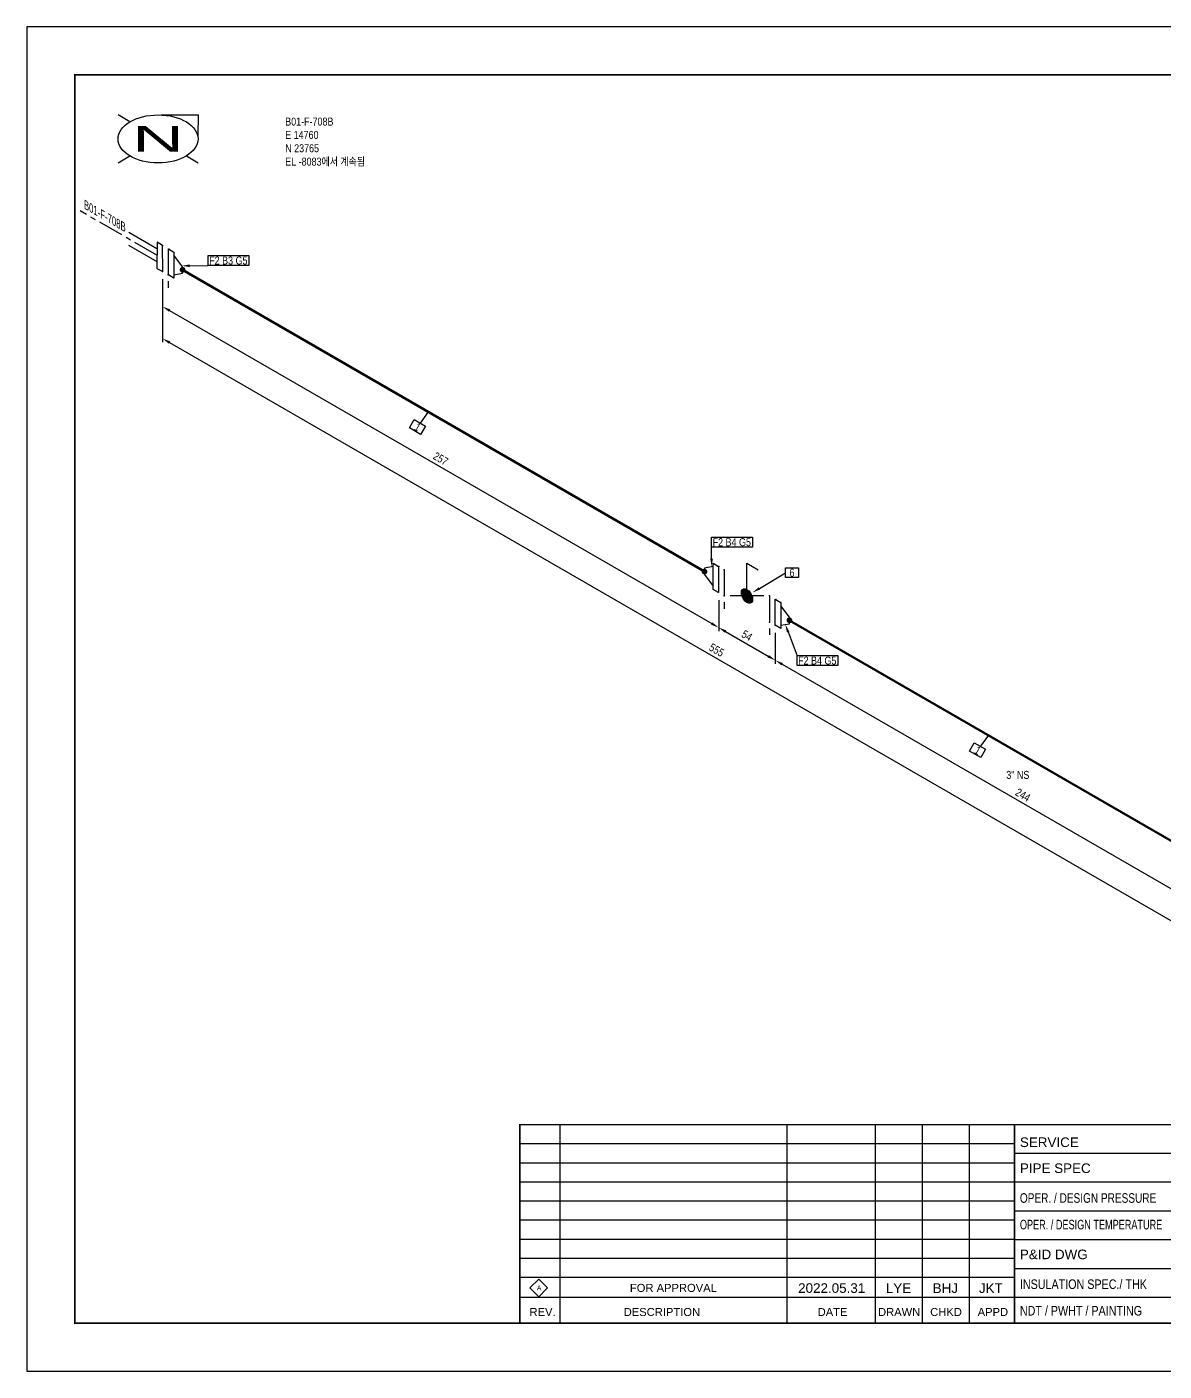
# Model space of a CAD drawing. Header units: millimetres. Extents: x 0 to 594, y 0 to 420.
# Drawn here: x 0 to 355.3, y 0 to 420 of the extents above; entities that cross this region are included whole.
import ezdxf
from ezdxf import colors
from ezdxf.entities.mleader import LeaderData, LeaderLine
from ezdxf.enums import TextEntityAlignment as Align
from ezdxf.math import Vec2, Vec3

# ---------------------------------------------------------------- set-up
doc = ezdxf.new("R2010")
doc.units = ezdxf.units.MM
doc.header["$LTSCALE"] = 0.25
doc.linetypes.add('CENTER', pattern=[50.8, 31.75, -6.35, 6.35, -6.35])
doc.linetypes.add('DASHED2', pattern=[9.525, 6.35, -3.175])
for name, color, linetype in [('TITLE', 7, 'Continuous'), ('기기', 6, 'Continuous'), ('밸브', 4, 'Continuous'), ('연속', 7, 'DASHED2'), ('열 추적 선', 7, 'CENTER'), ('용접', 1, 'Continuous'), ('주석', 7, 'Continuous'), ('치수', 1, 'Continuous')]:
    doc.layers.add(name, color=color, linetype=linetype)
doc.layers.add('파이프', color=3, linetype='Continuous', lineweight=70)
doc.styles.add('AdskIsoAnnotation', font='arial.ttf', dxfattribs={"width": 0.8, "height": 1})
doc.styles.add('AdskIsoMetric', font='arial.ttf', dxfattribs={"width": 0.8, "height": 2.5})
doc.styles.add('AdskIsoMetric-30', font='arial.ttf', dxfattribs={"width": 0.8, "height": 2.5})
doc.styles.add('FF1', font='arial.ttf')
doc.styles.add('RomanS', font='arial.ttf')
doc.styles.get("Standard").update_dxf_attribs({"font": 'arial.ttf'})
doc.dimstyles.new('AdskIsoMetric', dxfattribs={"dimtxt": 2.5, "dimasz": 2.5, "dimexe": 1, "dimexo": 2, "dimgap": 0.8, "dimtad": 1, "dimdec": 0, "dimrnd": 1, "dimzin": 0, "dimdsep": 46, "dimtxsty": 'AdskIsoMetric', "dimcen": 0, "dimclrt": 7, "dimadec": 0, "dimazin": 0, "dimtfac": 1, "dimtdec": 0, "dimtmove": 1, "dimatfit": 3, "dimfxl": 0, "dimfrac": 2, "dimtolj": 1, "dimtzin": 0, "dimarcsym": 0})

# ---------------------------------------------------------------- blocks, each defined once
blk = doc.blocks.new('플랜지WN-1-IsoRight')
at = {"color": 0, "linetype": 'ByBlock', "lineweight": -2, "extrusion": (0.707107, 0.408248, -0.57735)}
for p, q in [((0.022, 0.14), (-0.11, 0.115)), ((-0.11, 0.115), (-0.11, 0.013)), ((-0.11, 0.013), (0.022, -0.166)), ((0.022, 0.191), (0.11, 0.14)), ((0.022, -0.217), (0.022, 0.191)), ((0.11, 0.14), (0.11, -0.268)), ((0.11, -0.268), (0.022, -0.217))]:
    blk.add_line(p, q, dxfattribs=at)
blk = doc.blocks.new('개스킷-1-IsoRight')
at = {"color": 0, "linetype": 'ByBlock', "lineweight": -2, "extrusion": (1, 0, 0)}
for p in [(-0.044, 0.23), (0.044, 0.179), (-0.053, -0.174), (0.044, -0.23)]:
    blk.add_point(p, dxfattribs=at)
blk = doc.blocks.new('버터플라이 밸브-1-IsoRight')
blk.add_hatch(color=256).paths.add_polyline_path([(-0.088, 0.051), (-0.088, 0.052), (-0.088, 0.052), (-0.088, 0.053), (-0.088, 0.053), (-0.088, 0.054), (-0.088, 0.055), (-0.088, 0.055), (-0.088, 0.056), (-0.088, 0.056), (-0.088, 0.057), (-0.087, 0.058), (-0.087, 0.058), (-0.087, 0.059), (-0.087, 0.059), (-0.087, 0.06), (-0.087, 0.061), (-0.087, 0.061), (-0.087, 0.062), (-0.087, 0.062), (-0.087, 0.063), (-0.087, 0.063), (-0.086, 0.064), (-0.086, 0.065), (-0.086, 0.065), (-0.086, 0.066), (-0.086, 0.066), (-0.086, 0.067), (-0.086, 0.068), (-0.086, 0.068), (-0.086, 0.069), (-0.086, 0.069), (-0.086, 0.07), (-0.085, 0.071), (-0.085, 0.071), (-0.085, 0.072), (-0.085, 0.072), (-0.085, 0.073), (-0.085, 0.074), (-0.085, 0.074), (-0.085, 0.075), (-0.085, 0.075), (-0.085, 0.076), (-0.085, 0.077), (-0.085, 0.077), (-0.084, 0.078), (-0.084, 0.078), (-0.084, 0.079), (-0.084, 0.079), (-0.084, 0.08), (-0.084, 0.08), (-0.084, 0.081), (-0.084, 0.081), (-0.083, 0.081), (-0.083, 0.082), (-0.083, 0.082), (-0.083, 0.083), (-0.082, 0.083), (-0.082, 0.084), (-0.082, 0.084), (-0.082, 0.084), (-0.081, 0.085), (-0.081, 0.085), (-0.081, 0.086), (-0.08, 0.086), (-0.08, 0.087), (-0.08, 0.087), (-0.08, 0.087), (-0.079, 0.088), (-0.079, 0.088), (-0.079, 0.089), (-0.079, 0.089), (-0.078, 0.09), (-0.078, 0.09), (-0.078, 0.09), (-0.078, 0.091), (-0.077, 0.091), (-0.077, 0.092), (-0.077, 0.092), (-0.077, 0.093), (-0.076, 0.093), (-0.076, 0.093), (-0.076, 0.094), (-0.076, 0.094), (-0.075, 0.095), (-0.075, 0.095), (-0.075, 0.096), (-0.075, 0.096), (-0.074, 0.097), (-0.074, 0.097), (-0.074, 0.097), (-0.074, 0.098), (-0.073, 0.098), (-0.073, 0.099), (-0.073, 0.099), (-0.073, 0.1), (-0.072, 0.1), (-0.072, 0.1), (-0.072, 0.101), (-0.072, 0.101), (-0.072, 0.101), (-0.071, 0.102), (-0.071, 0.102), (-0.07, 0.102), (-0.07, 0.102), (-0.07, 0.102), (-0.069, 0.103), (-0.069, 0.103), (-0.068, 0.103), (-0.068, 0.103), (-0.068, 0.104), (-0.067, 0.104), (-0.067, 0.104), (-0.066, 0.104), (-0.066, 0.105), (-0.066, 0.105), (-0.065, 0.105), (-0.065, 0.105), (-0.064, 0.105), (-0.064, 0.106), (-0.064, 0.106), (-0.063, 0.106), (-0.063, 0.106), (-0.062, 0.107), (-0.062, 0.107), (-0.062, 0.107), (-0.061, 0.107), (-0.061, 0.107), (-0.06, 0.108), (-0.06, 0.108), (-0.06, 0.108), (-0.059, 0.108), (-0.059, 0.109), (-0.058, 0.109), (-0.058, 0.109), (-0.058, 0.109), (-0.057, 0.11), (-0.057, 0.11), (-0.056, 0.11), (-0.056, 0.11), (-0.056, 0.11), (-0.055, 0.111), (-0.055, 0.111), (-0.054, 0.111), (-0.054, 0.111), (-0.054, 0.112), (-0.053, 0.112), (-0.053, 0.112), (-0.052, 0.112), (-0.052, 0.113), (-0.052, 0.113), (-0.051, 0.113), (-0.051, 0.113), (-0.05, 0.113), (-0.05, 0.113), (-0.049, 0.113), (-0.049, 0.113), (-0.048, 0.113), (-0.048, 0.113), (-0.047, 0.113), (-0.047, 0.113), (-0.046, 0.113), (-0.046, 0.113), (-0.045, 0.113), (-0.045, 0.113), (-0.044, 0.113), (-0.044, 0.113), (-0.043, 0.113), (-0.043, 0.113), (-0.042, 0.113), (-0.042, 0.113), (-0.041, 0.113), (-0.041, 0.113), (-0.04, 0.113), (-0.04, 0.113), (-0.039, 0.113), (-0.039, 0.113), (-0.038, 0.113), (-0.038, 0.113), (-0.037, 0.113), (-0.037, 0.113), (-0.036, 0.113), (-0.036, 0.113), (-0.035, 0.113), (-0.035, 0.113), (-0.034, 0.113), (-0.034, 0.113), (-0.033, 0.113), (-0.033, 0.113), (-0.032, 0.113), (-0.032, 0.113), (-0.031, 0.113), (-0.031, 0.113), (-0.03, 0.113), (-0.03, 0.113), (-0.029, 0.113), (-0.029, 0.113), (-0.028, 0.113), (-0.028, 0.113), (-0.027, 0.113), (-0.027, 0.113), (-0.027, 0.113), (-0.026, 0.112), (-0.026, 0.112), (-0.025, 0.112), (-0.025, 0.112), (-0.024, 0.112), (-0.023, 0.111), (-0.023, 0.111), (-0.022, 0.111), (-0.022, 0.111), (-0.021, 0.11), (-0.021, 0.11), (-0.02, 0.11), (-0.02, 0.11), (-0.019, 0.11), (-0.018, 0.109), (-0.018, 0.109), (-0.017, 0.109), (-0.017, 0.109), (-0.016, 0.108), (-0.016, 0.108), (-0.015, 0.108), (-0.014, 0.108), (-0.014, 0.108), (-0.013, 0.107), (-0.013, 0.107), (-0.012, 0.107), (-0.012, 0.107), (-0.011, 0.106), (-0.011, 0.106), (-0.01, 0.106), (-0.009, 0.106), (-0.009, 0.106), (-0.008, 0.105), (-0.008, 0.105), (-0.007, 0.105), (-0.007, 0.105), (-0.006, 0.104), (-0.006, 0.104), (-0.005, 0.104), (-0.004, 0.104), (-0.004, 0.104), (-0.003, 0.103), (-0.003, 0.103), (-0.002, 0.103), (-0.002, 0.103), (-0.001, 0.103), (-0.001, 0.102), (0, 0.102), (0, 0.102), (0.001, 0.102), (0.001, 0.101), (0.002, 0.101), (0.002, 0.1), (0.003, 0.1), (0.003, 0.1), (0.004, 0.099), (0.004, 0.099), (0.005, 0.098), (0.006, 0.098), (0.006, 0.097), (0.007, 0.097), (0.007, 0.097), (0.008, 0.096), (0.008, 0.096), (0.009, 0.095), (0.009, 0.095), (0.01, 0.094), (0.011, 0.094), (0.011, 0.094), (0.012, 0.093), (0.012, 0.093), (0.013, 0.092), (0.013, 0.092), (0.014, 0.091), (0.014, 0.091), (0.015, 0.091), (0.016, 0.09), (0.016, 0.09), (0.017, 0.089), (0.017, 0.089), (0.018, 0.089), (0.018, 0.088), (0.019, 0.088), (0.02, 0.087), (0.02, 0.087), (0.021, 0.086), (0.021, 0.086), (0.022, 0.086), (0.022, 0.085), (0.023, 0.085), (0.023, 0.084), (0.024, 0.084), (0.025, 0.083), (0.025, 0.083), (0.026, 0.083), (0.026, 0.082), (0.027, 0.082), (0.027, 0.081), (0.027, 0.081), (0.028, 0.081), (0.028, 0.08), (0.029, 0.08), (0.029, 0.079), (0.03, 0.078), (0.03, 0.078), (0.031, 0.077), (0.031, 0.077), (0.032, 0.076), (0.032, 0.075), (0.033, 0.075), (0.033, 0.074), (0.034, 0.074), (0.034, 0.073), (0.035, 0.073), (0.035, 0.072), (0.036, 0.071), (0.036, 0.071), (0.037, 0.07), (0.037, 0.07), (0.038, 0.069), (0.038, 0.068), (0.039, 0.068), (0.039, 0.067), (0.04, 0.067), (0.04, 0.066), (0.041, 0.065), (0.041, 0.065), (0.042, 0.064), (0.042, 0.064), (0.043, 0.063), (0.043, 0.063), (0.044, 0.062), (0.044, 0.061), (0.045, 0.061), (0.045, 0.06), (0.046, 0.06), (0.046, 0.059), (0.047, 0.058), (0.047, 0.058), (0.048, 0.057), (0.048, 0.057), (0.049, 0.056), (0.049, 0.056), (0.05, 0.055), (0.05, 0.054), (0.051, 0.054), (0.051, 0.053), (0.052, 0.053), (0.052, 0.053), (0.052, 0.052), (0.053, 0.051), (0.053, 0.051), (0.054, 0.05), (0.054, 0.049), (0.054, 0.048), (0.055, 0.048), (0.055, 0.047), (0.056, 0.046), (0.056, 0.046), (0.056, 0.045), (0.057, 0.044), (0.057, 0.044), (0.058, 0.043), (0.058, 0.042), (0.058, 0.042), (0.059, 0.041), (0.059, 0.04), (0.06, 0.039), (0.06, 0.039), (0.06, 0.038), (0.061, 0.037), (0.061, 0.037), (0.062, 0.036), (0.062, 0.035), (0.062, 0.035), (0.063, 0.034), (0.063, 0.033), (0.064, 0.033), (0.064, 0.032), (0.064, 0.031), (0.065, 0.03), (0.065, 0.03), (0.066, 0.029), (0.066, 0.028), (0.066, 0.028), (0.067, 0.027), (0.067, 0.026), (0.068, 0.026), (0.068, 0.025), (0.068, 0.024), (0.069, 0.024), (0.069, 0.023), (0.07, 0.022), (0.07, 0.021), (0.07, 0.021), (0.071, 0.02), (0.071, 0.019), (0.072, 0.019), (0.072, 0.019), (0.072, 0.018), (0.072, 0.017), (0.072, 0.017), (0.073, 0.016), (0.073, 0.015), (0.073, 0.014), (0.073, 0.014), (0.074, 0.013), (0.074, 0.012), (0.074, 0.011), (0.074, 0.011), (0.075, 0.01), (0.075, 0.009), (0.075, 0.009), (0.075, 0.008), (0.076, 0.007), (0.076, 0.006), (0.076, 0.006), (0.076, 0.005), (0.077, 0.004), (0.077, 0.003), (0.077, 0.003), (0.077, 0.002), (0.078, 0.001), (0.078, 0), (0.078, 0), (0.078, -0.001), (0.079, -0.002), (0.079, -0.002), (0.079, -0.003), (0.079, -0.004), (0.08, -0.005), (0.08, -0.005), (0.08, -0.006), (0.08, -0.007), (0.081, -0.008), (0.081, -0.008), (0.081, -0.009), (0.082, -0.01), (0.082, -0.01), (0.082, -0.011), (0.082, -0.012), (0.083, -0.013), (0.083, -0.013), (0.083, -0.014), (0.083, -0.015), (0.084, -0.016), (0.084, -0.016), (0.084, -0.017), (0.084, -0.017), (0.084, -0.018), (0.084, -0.018), (0.084, -0.019), (0.084, -0.02), (0.085, -0.02), (0.085, -0.021), (0.085, -0.022), (0.085, -0.023), (0.085, -0.023), (0.085, -0.024), (0.085, -0.025), (0.085, -0.025), (0.085, -0.026), (0.085, -0.027), (0.085, -0.027), (0.085, -0.028), (0.086, -0.029), (0.086, -0.029), (0.086, -0.03), (0.086, -0.031), (0.086, -0.032), (0.086, -0.032), (0.086, -0.033), (0.086, -0.034), (0.086, -0.034), (0.086, -0.035), (0.086, -0.036), (0.087, -0.036), (0.087, -0.037), (0.087, -0.038), (0.087, -0.039), (0.087, -0.039), (0.087, -0.04), (0.087, -0.041), (0.087, -0.041), (0.087, -0.042), (0.087, -0.043), (0.087, -0.043), (0.088, -0.044), (0.088, -0.045), (0.088, -0.045), (0.088, -0.046), (0.088, -0.047), (0.088, -0.048), (0.088, -0.048), (0.088, -0.049), (0.088, -0.05), (0.088, -0.05), (0.088, -0.051), (0.088, -0.051), (0.088, -0.052), (0.088, -0.052), (0.088, -0.053), (0.088, -0.053), (0.088, -0.054), (0.088, -0.055), (0.088, -0.055), (0.088, -0.056), (0.088, -0.056), (0.088, -0.057), (0.087, -0.058), (0.087, -0.058), (0.087, -0.059), (0.087, -0.059), (0.087, -0.06), (0.087, -0.061), (0.087, -0.061), (0.087, -0.062), (0.087, -0.062), (0.087, -0.063), (0.087, -0.063), (0.086, -0.064), (0.086, -0.065), (0.086, -0.065), (0.086, -0.066), (0.086, -0.066), (0.086, -0.067), (0.086, -0.068), (0.086, -0.068), (0.086, -0.069), (0.086, -0.069), (0.086, -0.07), (0.085, -0.071), (0.085, -0.071), (0.085, -0.072), (0.085, -0.072), (0.085, -0.073), (0.085, -0.074), (0.085, -0.074), (0.085, -0.075), (0.085, -0.075), (0.085, -0.076), (0.085, -0.077), (0.085, -0.077), (0.084, -0.078), (0.084, -0.078), (0.084, -0.079), (0.084, -0.079), (0.084, -0.08), (0.084, -0.08), (0.084, -0.081), (0.084, -0.081), (0.083, -0.081), (0.083, -0.082), (0.083, -0.082), (0.083, -0.083), (0.082, -0.083), (0.082, -0.084), (0.082, -0.084), (0.082, -0.084), (0.081, -0.085), (0.081, -0.085), (0.081, -0.086), (0.08, -0.086), (0.08, -0.087), (0.08, -0.087), (0.08, -0.087), (0.079, -0.088), (0.079, -0.088), (0.079, -0.089), (0.079, -0.089), (0.078, -0.09), (0.078, -0.09), (0.078, -0.09), (0.078, -0.091), (0.077, -0.091), (0.077, -0.092), (0.077, -0.092), (0.077, -0.093), (0.076, -0.093), (0.076, -0.093), (0.076, -0.094), (0.076, -0.094), (0.075, -0.095), (0.075, -0.095), (0.075, -0.096), (0.075, -0.096), (0.074, -0.097), (0.074, -0.097), (0.074, -0.097), (0.074, -0.098), (0.073, -0.098), (0.073, -0.099), (0.073, -0.099), (0.073, -0.1), (0.072, -0.1), (0.072, -0.1), (0.072, -0.101), (0.072, -0.101), (0.072, -0.101), (0.071, -0.102), (0.071, -0.102), (0.07, -0.102), (0.07, -0.102), (0.07, -0.102), (0.069, -0.103), (0.069, -0.103), (0.068, -0.103), (0.068, -0.103), (0.068, -0.104), (0.067, -0.104), (0.067, -0.104), (0.066, -0.104), (0.066, -0.105), (0.066, -0.105), (0.065, -0.105), (0.065, -0.105), (0.064, -0.105), (0.064, -0.106), (0.064, -0.106), (0.063, -0.106), (0.063, -0.106), (0.062, -0.107), (0.062, -0.107), (0.062, -0.107), (0.061, -0.107), (0.061, -0.107), (0.06, -0.108), (0.06, -0.108), (0.06, -0.108), (0.059, -0.108), (0.059, -0.109), (0.058, -0.109), (0.058, -0.109), (0.058, -0.109), (0.057, -0.11), (0.057, -0.11), (0.056, -0.11), (0.056, -0.11), (0.056, -0.11), (0.055, -0.111), (0.055, -0.111), (0.054, -0.111), (0.054, -0.111), (0.054, -0.112), (0.053, -0.112), (0.053, -0.112), (0.052, -0.112), (0.052, -0.113), (0.052, -0.113), (0.051, -0.113), (0.051, -0.113), (0.05, -0.113), (0.05, -0.113), (0.049, -0.113), (0.049, -0.113), (0.048, -0.113), (0.048, -0.113), (0.047, -0.113), (0.047, -0.113), (0.046, -0.113), (0.046, -0.113), (0.045, -0.113), (0.045, -0.113), (0.044, -0.113), (0.044, -0.113), (0.043, -0.113), (0.043, -0.113), (0.042, -0.113), (0.042, -0.113), (0.041, -0.113), (0.041, -0.113), (0.04, -0.113), (0.04, -0.113), (0.039, -0.113), (0.039, -0.113), (0.038, -0.113), (0.038, -0.113), (0.037, -0.113), (0.037, -0.113), (0.036, -0.113), (0.036, -0.113), (0.035, -0.113), (0.035, -0.113), (0.034, -0.113), (0.034, -0.113), (0.033, -0.113), (0.033, -0.113), (0.032, -0.113), (0.032, -0.113), (0.031, -0.113), (0.031, -0.113), (0.03, -0.113), (0.03, -0.113), (0.029, -0.113), (0.029, -0.113), (0.028, -0.113), (0.028, -0.113), (0.027, -0.113), (0.027, -0.113), (0.027, -0.113), (0.026, -0.112), (0.026, -0.112), (0.025, -0.112), (0.025, -0.112), (0.024, -0.112), (0.023, -0.111), (0.023, -0.111), (0.022, -0.111), (0.022, -0.111), (0.021, -0.11), (0.021, -0.11), (0.02, -0.11), (0.02, -0.11), (0.019, -0.11), (0.018, -0.109), (0.018, -0.109), (0.017, -0.109), (0.017, -0.109), (0.016, -0.108), (0.016, -0.108), (0.015, -0.108), (0.014, -0.108), (0.014, -0.108), (0.013, -0.107), (0.013, -0.107), (0.012, -0.107), (0.012, -0.107), (0.011, -0.106), (0.011, -0.106), (0.01, -0.106), (0.009, -0.106), (0.009, -0.106), (0.008, -0.105), (0.008, -0.105), (0.007, -0.105), (0.007, -0.105), (0.006, -0.104), (0.006, -0.104), (0.005, -0.104), (0.004, -0.104), (0.004, -0.104), (0.003, -0.103), (0.003, -0.103), (0.002, -0.103), (0.002, -0.103), (0.001, -0.103), (0.001, -0.102), (0, -0.102), (0, -0.102), (-0.001, -0.102), (-0.001, -0.101), (-0.002, -0.101), (-0.002, -0.1), (-0.003, -0.1), (-0.003, -0.1), (-0.004, -0.099), (-0.004, -0.099), (-0.005, -0.098), (-0.006, -0.098), (-0.006, -0.097), (-0.007, -0.097), (-0.007, -0.097), (-0.008, -0.096), (-0.008, -0.096), (-0.009, -0.095), (-0.009, -0.095), (-0.01, -0.094), (-0.011, -0.094), (-0.011, -0.094), (-0.012, -0.093), (-0.012, -0.093), (-0.013, -0.092), (-0.013, -0.092), (-0.014, -0.091), (-0.014, -0.091), (-0.015, -0.091), (-0.016, -0.09), (-0.016, -0.09), (-0.017, -0.089), (-0.017, -0.089), (-0.018, -0.089), (-0.018, -0.088), (-0.019, -0.088), (-0.02, -0.087), (-0.02, -0.087), (-0.021, -0.086), (-0.021, -0.086), (-0.022, -0.086), (-0.022, -0.085), (-0.023, -0.085), (-0.023, -0.084), (-0.024, -0.084), (-0.025, -0.083), (-0.025, -0.083), (-0.026, -0.083), (-0.026, -0.082), (-0.027, -0.082), (-0.027, -0.081), (-0.027, -0.081), (-0.028, -0.081), (-0.028, -0.08), (-0.029, -0.08), (-0.029, -0.079), (-0.03, -0.078), (-0.03, -0.078), (-0.031, -0.077), (-0.031, -0.077), (-0.032, -0.076), (-0.032, -0.075), (-0.033, -0.075), (-0.033, -0.074), (-0.034, -0.074), (-0.034, -0.073), (-0.035, -0.073), (-0.035, -0.072), (-0.036, -0.071), (-0.036, -0.071), (-0.037, -0.07), (-0.037, -0.07), (-0.038, -0.069), (-0.038, -0.068), (-0.039, -0.068), (-0.039, -0.067), (-0.04, -0.067), (-0.04, -0.066), (-0.041, -0.065), (-0.041, -0.065), (-0.042, -0.064), (-0.042, -0.064), (-0.043, -0.063), (-0.043, -0.063), (-0.044, -0.062), (-0.044, -0.061), (-0.045, -0.061), (-0.045, -0.06), (-0.046, -0.06), (-0.046, -0.059), (-0.047, -0.058), (-0.047, -0.058), (-0.048, -0.057), (-0.048, -0.057), (-0.049, -0.056), (-0.049, -0.056), (-0.05, -0.055), (-0.05, -0.054), (-0.051, -0.054), (-0.051, -0.053), (-0.052, -0.053), (-0.052, -0.053), (-0.052, -0.052), (-0.053, -0.051), (-0.053, -0.051), (-0.054, -0.05), (-0.054, -0.049), (-0.054, -0.048), (-0.055, -0.048), (-0.055, -0.047), (-0.056, -0.046), (-0.056, -0.046), (-0.056, -0.045), (-0.057, -0.044), (-0.057, -0.044), (-0.058, -0.043), (-0.058, -0.042), (-0.058, -0.042), (-0.059, -0.041), (-0.059, -0.04), (-0.06, -0.039), (-0.06, -0.039), (-0.06, -0.038), (-0.061, -0.037), (-0.061, -0.037), (-0.062, -0.036), (-0.062, -0.035), (-0.062, -0.035), (-0.063, -0.034), (-0.063, -0.033), (-0.064, -0.033), (-0.064, -0.032), (-0.064, -0.031), (-0.065, -0.03), (-0.065, -0.03), (-0.066, -0.029), (-0.066, -0.028), (-0.066, -0.028), (-0.067, -0.027), (-0.067, -0.026), (-0.068, -0.026), (-0.068, -0.025), (-0.068, -0.024), (-0.069, -0.024), (-0.069, -0.023), (-0.07, -0.022), (-0.07, -0.021), (-0.07, -0.021), (-0.071, -0.02), (-0.071, -0.019), (-0.072, -0.019), (-0.072, -0.019), (-0.072, -0.018), (-0.072, -0.017), (-0.072, -0.017), (-0.073, -0.016), (-0.073, -0.015), (-0.073, -0.014), (-0.073, -0.014), (-0.074, -0.013), (-0.074, -0.012), (-0.074, -0.011), (-0.074, -0.011), (-0.075, -0.01), (-0.075, -0.009), (-0.075, -0.009), (-0.075, -0.008), (-0.076, -0.007), (-0.076, -0.006), (-0.076, -0.006), (-0.076, -0.005), (-0.077, -0.004), (-0.077, -0.003), (-0.077, -0.003), (-0.077, -0.002), (-0.078, -0.001), (-0.078, 0), (-0.078, 0), (-0.078, 0.001), (-0.079, 0.002), (-0.079, 0.002), (-0.079, 0.003), (-0.079, 0.004), (-0.08, 0.005), (-0.08, 0.005), (-0.08, 0.006), (-0.08, 0.007), (-0.081, 0.008), (-0.081, 0.008), (-0.081, 0.009), (-0.082, 0.01), (-0.082, 0.01), (-0.082, 0.011), (-0.082, 0.012), (-0.083, 0.013), (-0.083, 0.013), (-0.083, 0.014), (-0.083, 0.015), (-0.084, 0.016), (-0.084, 0.016), (-0.084, 0.017), (-0.084, 0.017), (-0.084, 0.018), (-0.084, 0.018), (-0.084, 0.019), (-0.084, 0.02), (-0.085, 0.02), (-0.085, 0.021), (-0.085, 0.022), (-0.085, 0.023), (-0.085, 0.023), (-0.085, 0.024), (-0.085, 0.025), (-0.085, 0.025), (-0.085, 0.026), (-0.085, 0.027), (-0.085, 0.027), (-0.085, 0.028), (-0.086, 0.029), (-0.086, 0.029), (-0.086, 0.03), (-0.086, 0.031), (-0.086, 0.032), (-0.086, 0.032), (-0.086, 0.033), (-0.086, 0.034), (-0.086, 0.034), (-0.086, 0.035), (-0.086, 0.036), (-0.087, 0.036), (-0.087, 0.037), (-0.087, 0.038), (-0.087, 0.039), (-0.087, 0.039), (-0.087, 0.04), (-0.087, 0.041), (-0.087, 0.041), (-0.087, 0.042), (-0.087, 0.043), (-0.087, 0.043), (-0.088, 0.044), (-0.088, 0.045), (-0.088, 0.045), (-0.088, 0.046), (-0.088, 0.047), (-0.088, 0.048), (-0.088, 0.048), (-0.088, 0.049), (-0.088, 0.05), (-0.088, 0.05)], flags=0)
at = {"color": 0, "linetype": 'ByBlock', "lineweight": -2, "extrusion": (0.707107, 0.408248, -0.57735)}
for p, q in [((-0.354, 0.408), (-0.354, 0)), ((0.265, 0), (-0.265, 0)), ((-0.088, 0.051), (-0.084, 0.08)), ((-0.084, 0.017), (-0.088, 0.051)), ((-0.084, 0.08), (-0.072, 0.101)), ((-0.072, -0.019), (-0.084, 0.017)), ((-0.072, 0.101), (-0.052, 0.113)), ((-0.052, 0.113), (-0.027, 0.113)), ((-0.027, 0.113), (0, 0.102)), ((0, 0.102), (0.027, 0.081)), ((0.027, 0.081), (0.052, 0.053)), ((0.052, 0.053), (0.072, 0.019)), ((0.072, 0.019), (0.084, -0.017)), ((0.354, 0), (0.354, -0.408)), ((-0.052, -0.053), (-0.072, -0.019)), ((-0.027, -0.081), (-0.052, -0.053)), ((0, -0.102), (-0.027, -0.081)), ((0.027, -0.113), (0, -0.102)), ((0.052, -0.113), (0.027, -0.113)), ((0.072, -0.101), (0.052, -0.113)), ((0.084, -0.08), (0.072, -0.101)), ((0.084, -0.017), (0.088, -0.051)), ((0.088, -0.051), (0.084, -0.08))]:
    blk.add_line(p, q, dxfattribs=at)
blk = doc.blocks.new('Operator_Lever-1-IsoRight')
at = {"color": 0, "linetype": 'ByBlock', "lineweight": -2, "extrusion": (0.707107, 0.408248, -0.57735)}
for p, q in [((0, 0), (0, 0.51)), ((0, 0.51), (0.177, 0.408))]:
    blk.add_line(p, q, dxfattribs=at)
blk = doc.blocks.new('*D14')
at = {"layer": 'Defpoints', "color": 0}
for p in [(42.42, 343.53), (216.14, 243.23), (216.14, 232.32)]:
    blk.add_point(p, dxfattribs=at)
at = {"layer": '치수', "color": 0, "lineweight": -2}
for p, q in [((42.42, 341.22), (42.42, 331.46)), ((44.58, 331.36), (213.97, 233.57)), ((216.14, 240.92), (216.14, 231.16))]:
    blk.add_line(p, q, dxfattribs=at)
at = {"layer": '치수', "color": 0}
for points in [[(44.79, 331.72), (44.38, 331), (42.42, 332.61)], [(214.18, 233.93), (213.76, 233.2), (216.14, 232.32)]]:
    blk.add_solid(points, dxfattribs=at)
at = {"layer": '치수', "color": 7, "insert": (129.28, 285.08), "char_height": 2.5, "attachment_point": 5, "rotation": 330, "style": 'AdskIsoMetric-30'}
blk.add_mtext('\\A1;257', dxfattribs=at)
blk = doc.blocks.new('개스킷 해치 표식-1-IsoRight')
at = {"linetype": 'ByBlock', "lineweight": -2, "extrusion": (0.707107, 0.408248, -0.57735)}
blk.add_line((0, 0), (0, 0.102), dxfattribs=at)
blk = doc.blocks.new('*D15')
at = {"layer": 'Defpoints', "color": 0}
for p in [(216.14, 243.23), (233.81, 233.03), (233.81, 222.11)]:
    blk.add_point(p, dxfattribs=at)
at = {"layer": '치수', "color": 0, "lineweight": -2}
for p, q in [((216.14, 240.92), (216.14, 231.16)), ((218.3, 231.07), (231.65, 223.36)), ((233.81, 230.72), (233.81, 220.95))]:
    blk.add_line(p, q, dxfattribs=at)
at = {"layer": '치수', "color": 0}
for points in [[(218.51, 231.43), (218.09, 230.7), (216.14, 232.32)], [(231.86, 223.72), (231.44, 223), (233.81, 222.11)]]:
    blk.add_solid(points, dxfattribs=at)
at = {"layer": '치수', "color": 7, "insert": (224.98, 229.82), "char_height": 2.5, "attachment_point": 5, "rotation": 330, "style": 'AdskIsoMetric-30'}
blk.add_mtext('\\A1;54', dxfattribs=at)
blk = doc.blocks.new('*D16')
at = {"layer": 'Defpoints', "color": 0}
for p in [(233.81, 233.03), (388.58, 143.67), (388.58, 132.75)]:
    blk.add_point(p, dxfattribs=at)
at = {"layer": '치수', "color": 0, "lineweight": -2}
for p, q in [((233.81, 230.72), (233.81, 220.95)), ((235.98, 220.86), (386.42, 134)), ((388.58, 141.36), (388.58, 131.6))]:
    blk.add_line(p, q, dxfattribs=at)
at = {"layer": '치수', "color": 0}
for points in [[(236.19, 221.22), (235.77, 220.5), (233.81, 222.11)], [(386.62, 134.37), (386.21, 133.64), (388.58, 132.75)]]:
    blk.add_solid(points, dxfattribs=at)
at = {"layer": '치수', "color": 7, "insert": (311.2, 180.02), "char_height": 2.5, "attachment_point": 5, "rotation": 330, "style": 'AdskIsoMetric-30'}
blk.add_mtext('\\A1;244', dxfattribs=at)
blk = doc.blocks.new('*D17')
at = {"layer": 'Defpoints', "color": 0}
for p in [(42.42, 343.53), (388.58, 143.67), (388.58, 122.75)]:
    blk.add_point(p, dxfattribs=at)
at = {"layer": '치수', "color": 0, "lineweight": -2}
for p, q in [((42.42, 341.22), (42.42, 321.46)), ((44.58, 321.36), (386.42, 124)), ((388.58, 141.36), (388.58, 121.6))]:
    blk.add_line(p, q, dxfattribs=at)
at = {"layer": '치수', "color": 0}
for points in [[(44.79, 321.72), (44.38, 321), (42.42, 322.61)], [(386.62, 124.37), (386.21, 123.64), (388.58, 122.75)]]:
    blk.add_solid(points, dxfattribs=at)
at = {"layer": '치수', "color": 7, "insert": (215.5, 225.29), "char_height": 2.5, "attachment_point": 5, "rotation": 330, "style": 'AdskIsoMetric-30'}
blk.add_mtext('\\A1;555', dxfattribs=at)
blk = doc.blocks.new('Buttweld')
at = {"lineweight": -2}
blk.add_hatch(color=0, dxfattribs=at).paths.add_polyline_path([(0.044, -0.003), (0.043, 0.005), (0.041, 0.013), (0.038, 0.02), (0.033, 0.026), (0.028, 0.032), (0.021, 0.037), (0.014, 0.04), (0.007, 0.042), (-0.001, 0.043), (-0.009, 0.042), (-0.017, 0.04), (-0.024, 0.037), (-0.03, 0.032), (-0.036, 0.026), (-0.04, 0.02), (-0.044, 0.013), (-0.046, 0.005), (-0.047, -0.003), (-0.046, -0.01), (-0.044, -0.018), (-0.04, -0.025), (-0.036, -0.032), (-0.03, -0.037), (-0.024, -0.042), (-0.017, -0.045), (-0.009, -0.047), (-0.001, -0.048), (0.007, -0.047), (0.014, -0.045), (0.021, -0.042), (0.028, -0.037), (0.033, -0.032), (0.038, -0.025), (0.041, -0.018), (0.043, -0.01)], is_closed=False, flags=0)
blk = doc.blocks.new('AnnoRect')
at = {"color": 0, "linetype": 'ByBlock', "lineweight": -2}
blk.add_wipeout([(-0.81, -0.6), (-0.81, 0.6), (0.81, 0.6), (0.81, -0.6)], dxfattribs=at)
blk.add_lwpolyline([(-0.81, -0.6), (-0.81, 0.6), (0.81, 0.6), (0.81, -0.6)], close=True, dxfattribs=at)
at = {"color": 0, "linetype": 'ByBlock', "lineweight": -2, "style": 'AdskIsoAnnotation', "width": 0.8}
blk.add_attdef('XX', text='', height=1, dxfattribs=at).set_placement((0, 0), align=Align.MIDDLE_CENTER)
blk = doc.blocks.new('끝 장비-1-IsoLeft')
at = {"color": 0, "linetype": 'ByBlock', "lineweight": -2, "extrusion": (0, 0.816497, 0.57735)}
for p, q in [((-0.177, 0), (-0.619, 0.255)), ((0, 0.102), (-0.442, 0.357)), ((-0.265, -0.051), (0.088, 0.153)), ((0.177, 0.102), (-0.177, -0.102)), ((0.088, 0.153), (0.177, 0.102)), ((-0.177, -0.102), (-0.265, -0.051))]:
    blk.add_line(p, q, dxfattribs=at)

msp = doc.modelspace()

# ---------------------------------------------------------------- linework, layer by layer
at = {"color": 0, "linetype": 'ByBlock', "lineweight": 25}
for p, q in [((32.16, 390.3), (28.5, 392.5)), ((42, 392.48), (53.5, 392.5)), ((53.5, 392.5), (53.39, 386)), ((28.5, 377.5), (32.16, 379.7)), ((49.84, 379.7), (53.5, 377.5))]:
    msp.add_line(p, q, dxfattribs=at)
at = {"color": 0, "linetype": 'ByBlock', "lineweight": -2}
msp.add_line((41, 385), (41, 385), dxfattribs=at)
msp.add_line((41, 385), (41, 385), dxfattribs=at)
msp.add_line((41, 385), (41, 385), dxfattribs=at)
msp.add_line((41, 385), (41, 385), dxfattribs=at)
msp.add_line((41, 385), (41, 385), dxfattribs=at)
at = {"linetype": 'ByBlock', "lineweight": -2}
for p, q in [((166.56, 77), (166.56, 15.07)), ((237.42, 77), (237.42, 15.07)), ((265.08, 77), (265.08, 15.07)), ((279.72, 77), (279.72, 15.07)), ((294.36, 77), (294.36, 15.07))]:
    msp.add_line(p, q, dxfattribs=at)
for p, q in [((308.58, 71), (154, 71)), ((415, 68), (308.58, 68)), ((308.58, 65), (154, 65)), ((308.58, 59.08), (154, 59.08)), ((415, 59), (308.58, 59)), ((308.58, 53.08), (154, 53.08)), ((308.58, 47.15), (154, 47.15)), ((415, 50), (308.58, 50)), ((308.58, 41.15), (154, 41.15)), ((415, 41), (308.58, 41)), ((308.58, 35.23), (154, 35.23)), ((415, 32), (308.58, 32)), ((308.58, 29.23), (154, 29.23)), ((308.58, 23), (154, 23)), ((415, 23), (308.58, 23))]:
    msp.add_line(p, q)
at = {"linetype": 'ByBlock', "lineweight": -2, "const_width": 0.5}
for points in [[(415, 77), (154, 77), (154, 15)], [(308.58, 77), (308.58, 15.13)]]:
    msp.add_lwpolyline(points, dxfattribs=at)
at = {"color": 0, "linetype": 'ByBlock', "lineweight": 25}
msp.add_ellipse((41, 385), major_axis=(12.5, 0), ratio=0.6, dxfattribs=at)
at = {"layer": 'TITLE', "color": 7, "linetype": 'Continuous'}
msp.add_lwpolyline([(159.9, 23.26), (162.64, 26), (159.9, 28.74), (157.17, 26)], close=True, dxfattribs=at)
at = {"layer": '열 추적 선', "color": 1}
msp.add_line((40.65, 348.63), (16.62, 362.51), dxfattribs=at)
at = {"layer": '파이프'}
for points in [[(48.61, 344.04), (211.72, 249.87)], [(238.23, 234.56), (382.39, 151.33)]]:
    msp.add_lwpolyline(points, dxfattribs=at)

# ---------------------------------------------------------------- block references
at = {"layer": '밸브', "xscale": 20, "yscale": 20, "zscale": 20}
for name, p, rotation in [('개스킷-1-IsoRight', (43.3, 347.1), 180.0000000000721), ('플랜지WN-1-IsoRight', (46.4, 345.31), 179.9999999999134), ('개스킷-1-IsoRight', (232.93, 237.62), 179.9999999999278), ('플랜지WN-1-IsoRight', (236.02, 235.83), 180.0000000000433)]:
    msp.add_blockref(name, p, dxfattribs=dict(at, rotation=rotation))
for name, p in [('플랜지WN-1-IsoRight', (213.93, 248.59)), ('Operator_Lever-1-IsoRight', (224.98, 242.21)), ('개스킷-1-IsoRight', (217.02, 246.81)), ('버터플라이 밸브-1-IsoRight', (224.98, 242.21))]:
    msp.add_blockref(name, p, dxfattribs=at)
at = {"layer": '연속', "xscale": -19.99999999999999, "yscale": 20, "zscale": 20, "rotation": 119.9999999999869}
msp.add_blockref('끝 장비-1-IsoLeft', (42.42, 347.61), dxfattribs=at)
at = {"layer": '용접', "xscale": 20, "yscale": 20, "zscale": 20, "rotation": 180}
for p in [(48.61, 344.04), (238.23, 234.56)]:
    msp.add_blockref('Buttweld', p, dxfattribs=at)
at = {"layer": '용접', "xscale": 20, "yscale": 20, "zscale": 20}
msp.add_blockref('Buttweld', (211.72, 249.87), dxfattribs=at)
at = {"layer": '치수', "xscale": 20, "yscale": 20, "zscale": 20}
for p, rotation in [((44.19, 340.51), 180.0000000000018), ((44.19, 340.51), 180.0000000000018), ((217.9, 240.21), 180.0000000000035), ((232.05, 232.05), 180.0000000000035)]:
    msp.add_blockref('개스킷 해치 표식-1-IsoRight', p, dxfattribs=dict(at, rotation=rotation))

# ---------------------------------------------------------------- texts
at = {"color": 0, "linetype": 'ByBlock', "lineweight": 40, "width": 2}
msp.add_text('N', height=8, dxfattribs=at).set_placement((41, 385), align=Align.MIDDLE_CENTER)
at = {"color": 7, "linetype": 'ByBlock', "lineweight": -2, "style": 'RomanS'}
for s, p in [('SERVICE', (310.25, 70.01)), ('PIPE SPEC', (310.25, 61.9)), ('P&ID DWG ', (310.25, 34.97))]:
    msp.add_text(s, height=3, dxfattribs=at).set_placement(p)
for s, width, p in [('OPER. / DESIGN PRESSURE', 0.75, (310.25, 52.59)), ('OPER. / DESIGN TEMPERATURE', 0.68, (310.25, 44.28)), ('INSULATION SPEC./ THK', 0.8, (310.25, 25.66)), ('NDT / PWHT / PAINTING', 0.8, (310.25, 17.36))]:
    msp.add_text(s, height=3, dxfattribs=dict(at, width=width)).set_placement(p)
at = {"color": 7, "style": 'AdskIsoMetric'}
msp.add_text('FOR APPROVAL', height=2.5, dxfattribs=at).set_placement((201.99, 26), align=Align.MIDDLE_CENTER)
at = {"color": 7, "linetype": 'ByBlock', "lineweight": -2, "style": 'RomanS'}
for s, p in [('REV.', (161.12, 17.22)), ('DESCRIPTION', (198.4, 17.22)), ('DATE', (251.72, 17.22)), ('DRAWN', (272.53, 17.22)), ('CHKD', (287.17, 17.22)), ('APPD', (301.81, 17.22))]:
    msp.add_text(s, height=2.5, dxfattribs=at).set_placement(p, align=Align.CENTER)
at = {"color": 7}
for tag, p in [('2022.05.31', (251.45, 24.45)), ('LYE', (272.32, 24.42)), ('BHJ', (286.96, 24.42)), ('JKT', (301.18, 24.42))]:
    msp.add_attdef(tag, text='', height=3, dxfattribs=at).set_placement(p, align=Align.CENTER)
at = {"layer": 'TITLE', "color": 7, "linetype": 'Continuous', "style": 'FF1'}
msp.add_text('A', height=1.5, dxfattribs=at).set_placement((159.35, 25.22))
at = {"layer": '기기', "style": 'AdskIsoMetric-30', "oblique": 330, "width": 0.8}
msp.add_text('B01-F-708B', height=2.5, rotation=330, dxfattribs=at).set_placement((17.82, 363.28))
at = {"layer": '주석', "char_height": 2.5, "attachment_point": 7, "style": 'AdskIsoAnnotation'}
for s, insert in [('\\P\\PB01-F-708B\\PE 14760\\PN 23765\\PEL -8083{\\fGulim|b0|i0|c129|p50;에서 계속됨}', (80.71, 376.38)), ('{\\Q0;3" NS}', (306, 185))]:
    msp.add_mtext(s, dxfattribs=dict(at, insert=insert))

# ---------------------------------------------------------------- dimensions: what is measured, and where the dimension line sits
at = {"layer": '치수'}
for base, p1, p2, text, override, picture, middle in [((216.14, 232.32), (42.42, 343.53), (216.14, 243.23), '257', {"dimtad": 0, "dimlfac": 1.282096, "dimtxsty": 'AdskIsoMetric-30', "dimse1": 0, "dimse2": 0, "dimsd1": 0, "dimsd2": 0, "dimtmove": 1}, '*D14', (129.28, 285.08)), ((388.58, 122.75), (42.42, 343.53), (388.58, 143.67), '555', {"dimtad": 0, "dimlfac": 1.388939, "dimtxsty": 'AdskIsoMetric-30', "dimse1": 0, "dimse2": 0, "dimsd1": 0, "dimsd2": 0, "dimtmove": 1}, '*D17', (215.5, 225.29)), ((233.81, 222.11), (216.14, 243.23), (233.81, 233.03), '54', {"dimtad": 0, "dimlfac": 2.650446, "dimtxsty": 'AdskIsoMetric-30', "dimse1": 0, "dimse2": 0, "dimsd1": 0, "dimsd2": 0, "dimtmove": 1}, '*D15', (224.98, 229.82)), ((388.58, 132.75), (233.81, 233.03), (388.58, 143.67), '244', {"dimtad": 0, "dimlfac": 1.364774, "dimtxsty": 'AdskIsoMetric-30', "dimse1": 0, "dimse2": 0, "dimsd1": 0, "dimsd2": 0, "dimtmove": 1}, '*D16', (311.2, 180.02))]:
    dim = msp.add_linear_dim(base=base, p1=p1, p2=p2, angle=330, text=text, dimstyle='AdskIsoMetric', override=override, dxfattribs=at)
    dim.commit()
    dim.dimension.update_dxf_attribs({"geometry": picture, "text_midpoint": middle, "dimtype": 160})

# ---------------------------------------------------------------- leaders
at = {"layer": '주석'}
ml = msp.add_multileader_mtext('Standard', dxfattribs=at)
ml.set_content('')
ml.set_leader_properties()
ml.build(insert=Vec2(0, 0))
ml.multileader.update_dxf_attribs({"dogleg_length": 0, "arrow_head_size": 2.5})
ctx = ml.context
ctx.base_point, ctx.arrow_head_size = Vec3(56.64, 345.45), 2.5
notes = []
notes.append((ctx, [(0, (1, 1, 0), (56.64, 345.45), (-1, 0), 0, [(0, [(48.4, 345.34)], 0, [])])]))
ctx.mtext, ml.multileader.dxf.content_type = None, 0
ml = msp.add_multileader_mtext('Standard', dxfattribs=at)
ml.set_content('')
ml.set_leader_properties()
ml.build(insert=Vec2(0, 0))
ml.multileader.update_dxf_attribs({"dogleg_length": 0, "arrow_head_size": 0})
ctx = ml.context
ctx.base_point, ctx.arrow_head_size = Vec3(122.88, 296.22), 0
notes.append((ctx, [(0, (1, 1, 0), (122.88, 296.22), (-1, 0), 0, [(0, [(125.4, 299.7)], 0, [])])]))
ctx.mtext, ml.multileader.dxf.content_type = None, 0
ml = msp.add_multileader_mtext('Standard', dxfattribs=at)
ml.set_content('')
ml.set_leader_properties()
ml.build(insert=Vec2(0, 0))
ml.multileader.update_dxf_attribs({"dogleg_length": 0, "arrow_head_size": 2.5})
ctx = ml.context
ctx.base_point, ctx.arrow_head_size = Vec3(213.94, 257.45), 2.5
notes.append((ctx, [(0, (1, 1, 0), (213.94, 257.45), (-1, 0), 0, [(0, [(213.93, 251.31)], 0, [])])]))
ctx.mtext, ml.multileader.dxf.content_type = None, 0
ml = msp.add_multileader_mtext('Standard', dxfattribs=at)
ml.set_content('')
ml.set_leader_properties()
ml.build(insert=Vec2(0, 0))
ml.multileader.update_dxf_attribs({"dogleg_length": 0, "arrow_head_size": 2.5})
ctx = ml.context
ctx.base_point, ctx.arrow_head_size = Vec3(237, 249.46), 2.5
notes.append((ctx, [(0, (1, 1, 0), (237, 249.46), (-1, 0), 0, [(0, [(226.74, 243.28)], 0, [])])]))
ctx.mtext, ml.multileader.dxf.content_type = None, 0
ml = msp.add_multileader_mtext('Standard', dxfattribs=at)
ml.set_content('')
ml.set_leader_properties()
ml.build(insert=Vec2(0, 0))
ml.multileader.update_dxf_attribs({"dogleg_length": 0, "arrow_head_size": 2.5})
ctx = ml.context
ctx.base_point, ctx.arrow_head_size = Vec3(240.64, 223.45), 2.5
notes.append((ctx, [(0, (1, 1, 0), (240.64, 223.45), (-1, 0), 0, [(0, [(236.97, 233.29)], 0, [])])]))
ctx.mtext, ml.multileader.dxf.content_type = None, 0
ml = msp.add_multileader_mtext('Standard', dxfattribs=at)
ml.set_content('')
ml.set_leader_properties()
ml.build(insert=Vec2(0, 0))
ml.multileader.update_dxf_attribs({"dogleg_length": 0, "arrow_head_size": 0})
ctx = ml.context
ctx.base_point, ctx.arrow_head_size = Vec3(297.89, 195.22), 0
notes.append((ctx, [(0, (1, 1, 0), (297.89, 195.22), (-1, 0), 0, [(0, [(300.39, 198.67)], 0, [])])]))
ctx.mtext, ml.multileader.dxf.content_type = None, 0
for ctx, leaders in notes:
    for number, flags, end, landing, length, lines in leaders:
        leader = LeaderData()
        leader.index, (leader.has_last_leader_line, leader.has_dogleg_vector, leader.attachment_direction) = number, flags
        leader.last_leader_point, leader.dogleg_vector, leader.dogleg_length = Vec3(end), Vec3(landing), length
        for number, points, colour, breaks in lines:
            line = LeaderLine()
            line.index, line.vertices, line.color, line.breaks = number, Vec3.list(points), colors.encode_raw_color(colour), breaks
            leader.lines.append(line)
        ctx.leaders.append(leader)

# ---------------------------------------------------------------- next in the draw order: block references
ref = msp.add_blockref('AnnoRect', (63, 347), dxfattribs=dict(at, xscale=7.855166051660518, yscale=2.586971350613916, zscale=2.5))
ref.add_attrib('XX_001', 'F2 B3 G5', (56.96, 345.75), dxfattribs={"layer": '0', "color": 0, "linetype": 'ByBlock', "lineweight": -2, "height": 2.5, "style": 'AdskIsoAnnotation', "width": 0.8})
ref = msp.add_blockref('AnnoRect', (122, 295), dxfattribs=dict(at, xscale=2.5, yscale=2.5, zscale=2.5, rotation=329.9999999999981))
ref.add_attrib('XX_001', '1', (120.79, 294.25), dxfattribs={"layer": '0', "color": 0, "linetype": 'ByBlock', "lineweight": -2, "height": 2.5, "rotation": 330, "style": 'AdskIsoAnnotation', "width": 0.8})
ref = msp.add_blockref('AnnoRect', (239.02, 249.46), dxfattribs=dict(at, xscale=2.5, yscale=2.5, zscale=2.5))
ref.add_attrib('XX_001', '6', (238.26, 248.22), dxfattribs={"layer": '0', "color": 0, "linetype": 'ByBlock', "lineweight": -2, "height": 2.5, "style": 'AdskIsoAnnotation', "width": 0.8})
ref = msp.add_blockref('AnnoRect', (247, 222), dxfattribs=dict(at, xscale=7.855166051660518, yscale=2.585266030013643, zscale=2.5))
ref.add_attrib('XX_001', 'F2 B4 G5', (240.96, 220.75), dxfattribs={"layer": '0', "color": 0, "linetype": 'ByBlock', "lineweight": -2, "height": 2.5, "style": 'AdskIsoAnnotation', "width": 0.8})
ref = msp.add_blockref('AnnoRect', (297, 194), dxfattribs=dict(at, xscale=2.5, yscale=2.5, zscale=2.5, rotation=329.9999999999981))
ref.add_attrib('XX_001', '1', (295.79, 193.25), dxfattribs={"layer": '0', "color": 0, "linetype": 'ByBlock', "lineweight": -2, "height": 2.5, "rotation": 330, "style": 'AdskIsoAnnotation', "width": 0.8})

# ---------------------------------------------------------------- next in the draw order: linework, layer by layer
msp.add_lwpolyline([(0, 0), (594, 0), (594, 420), (0, 420)], close=True)
at = {"const_width": 0.5}
msp.add_lwpolyline([(15, 15), (579, 15), (579, 405), (15, 405)], close=True, dxfattribs=at)

# ---------------------------------------------------------------- next in the draw order: block references
at = {"layer": '주석'}
ref = msp.add_blockref('AnnoRect', (220.3, 259), dxfattribs=dict(at, xscale=7.855166051660518, yscale=2.585266030013643, zscale=2.5))
ref.add_attrib('XX_001', 'F2 B4 G5', (214.26, 257.75), dxfattribs={"layer": '0', "color": 0, "linetype": 'ByBlock', "lineweight": -2, "height": 2.5, "style": 'AdskIsoAnnotation', "width": 0.8})

doc.saveas('drawing.dxf')
